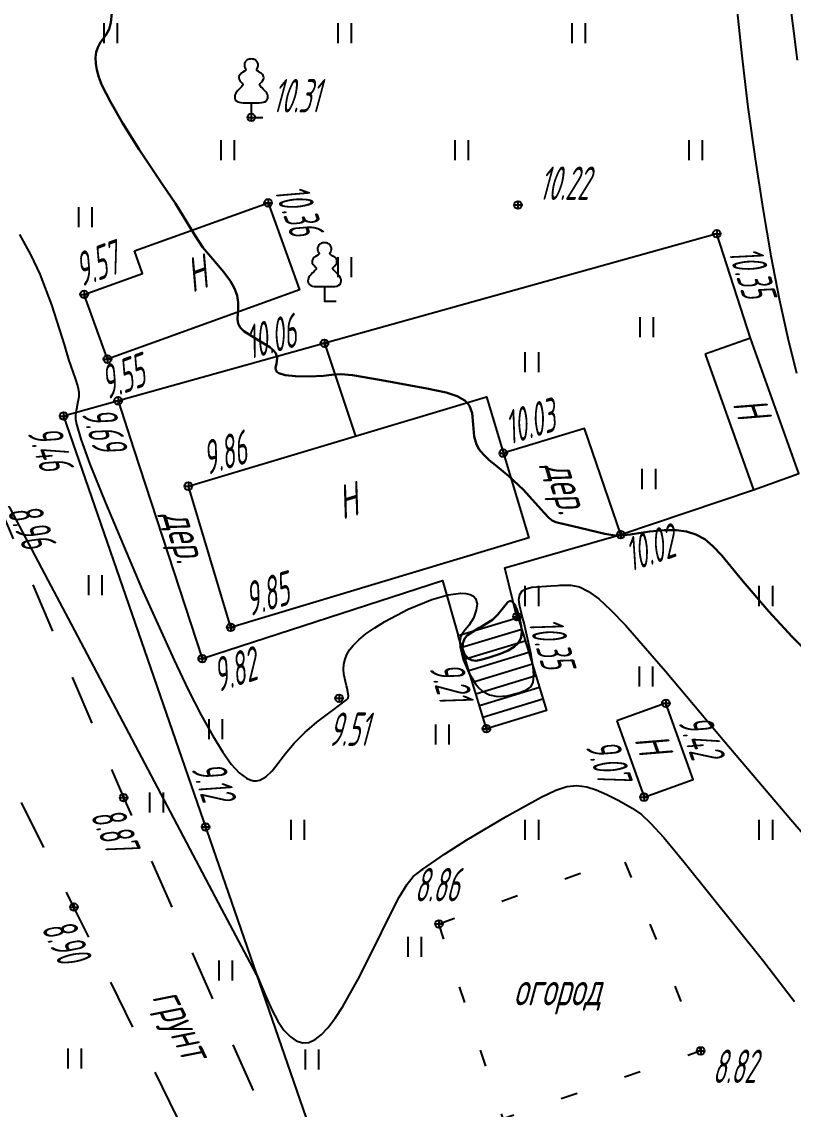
# Model space of a CAD drawing. Extents: x 1233805 to 1234355, y 654698 to 655114.
# Drawn here: x 1234141.97 to 1234165.05, y 654984.71 to 655017.25 of the extents above; entities that cross this region are included whole.
import ezdxf

# ---------------------------------------------------------------- set-up
doc = ezdxf.new("R2010")
doc.units = 0
doc.linetypes.add('ИИDash_05_15', pattern=[2, 0.5, -1.5])
doc.linetypes.add('ИИDash_15_15', pattern=[3, 1.5, -1.5])
for name, color, linetype, lineweight in [('ИИ_ГОРИЗОНТАЛИ_ОСН', 32, 'Continuous', 25), ('ИИ_ГОРИЗОНТАЛИ_УТОЛЩ', 32, 'Continuous', 30), ('ИИ_ДОРОГИ_АД', 7, 'Continuous', 25), ('ИИ_ОГРАДЫ', 7, 'Continuous', 25), ('ИИ_ОТМЕТКИ', 7, 'Continuous', 25), ('ИИ_СООРУЖЕНИЕ', 7, 'Continuous', 25), ('ИИ_СТРОЕНИЕ', 7, 'Continuous', 25), ('ИИ_УГОДЬЯ', 7, 'Continuous', 25)]:
    doc.layers.add(name, color=color, linetype=linetype, lineweight=lineweight)
doc.styles.add('VNIPISIMPLEXCUR', font='simplex.shx', dxfattribs={"width": 0.8, "oblique": 15})
doc.styles.add('ГОСТ 2.304 КУРСИВ', font='cs_gost2304.shx', dxfattribs={"oblique": 15})
doc.linetypes.add('ИИ054741_6', pattern='A,2,-0.5,[35,3dservice.shx,S=1,R=0,X=0,Y=0],-0.5,2', length=5)
doc.linetypes.add('ИИ054751', pattern='A,2.5,[1,3dservice.shx,S=0.8,R=0,X=0,Y=0],2.5', length=5)

# ---------------------------------------------------------------- blocks, each defined once
blk = doc.blocks.new('ИИ05401')
at = {"color": 0, "linetype": 'Continuous', "lineweight": 25}
for points in [[(-0.4, 1.2), (-0.4, 0)], [(0.4, 1.2), (0.4, 0)]]:
    blk.add_lwpolyline(points, dxfattribs=at)
blk = doc.blocks.new('ИИ053881')
at = {"color": 0, "linetype": 'Continuous', "lineweight": 25}
blk.add_lwpolyline([(0, 0.875), (0.129, 0.876), (0.342, 0.878), (0.479, 0.882), (0.614, 0.891), (0.726, 0.907), (0.816, 0.94), (0.906, 1), (0.956, 1.071), (0.983, 1.151), (0.991, 1.231), (0.986, 1.295), (0.963, 1.379), (0.932, 1.445), (0.884, 1.516), (0.798, 1.61), (0.719, 1.692), (0.646, 1.766), (0.575, 1.842), (0.536, 1.889), (0.511, 1.929), (0.501, 1.967), (0.504, 1.992), (0.518, 2.017), (0.545, 2.049), (0.608, 2.115), (0.679, 2.198), (0.732, 2.29), (0.745, 2.372), (0.736, 2.444), (0.709, 2.515), (0.672, 2.575), (0.633, 2.617), (0.596, 2.646), (0.548, 2.678), (0.495, 2.709), (0.408, 2.76), (0.363, 2.789), (0.336, 2.812), (0.324, 2.831), (0.321, 2.846), (0.325, 2.865), (0.335, 2.89), (0.353, 2.928), (0.372, 2.968), (0.4, 3.034), (0.413, 3.103), (0.412, 3.19), (0.398, 3.247), (0.363, 3.319), (0.32, 3.377), (0.284, 3.414), (0.246, 3.444), (0.181, 3.476), (0.125, 3.489), (0.07, 3.496), (0, 3.5), (-0.07, 3.496), (-0.125, 3.489), (-0.181, 3.476), (-0.246, 3.444), (-0.284, 3.414), (-0.32, 3.377), (-0.363, 3.319), (-0.398, 3.247), (-0.412, 3.19), (-0.413, 3.103), (-0.4, 3.034), (-0.372, 2.968), (-0.353, 2.928), (-0.335, 2.89), (-0.325, 2.865), (-0.321, 2.846), (-0.324, 2.831), (-0.336, 2.812), (-0.363, 2.789), (-0.408, 2.76), (-0.495, 2.709), (-0.548, 2.678), (-0.596, 2.646), (-0.633, 2.617), (-0.672, 2.575), (-0.709, 2.515), (-0.736, 2.444), (-0.745, 2.372), (-0.732, 2.29), (-0.679, 2.198), (-0.608, 2.115), (-0.545, 2.049), (-0.518, 2.017), (-0.504, 1.992), (-0.501, 1.967), (-0.511, 1.929), (-0.536, 1.889), (-0.575, 1.842), (-0.646, 1.766), (-0.719, 1.692), (-0.798, 1.61), (-0.884, 1.516), (-0.932, 1.445), (-0.963, 1.379), (-0.986, 1.295), (-0.991, 1.231), (-0.983, 1.151), (-0.956, 1.071), (-0.906, 1), (-0.816, 0.94), (-0.726, 0.907), (-0.614, 0.891), (-0.479, 0.882), (-0.342, 0.878), (-0.129, 0.876)], close=True, dxfattribs=at)
blk.add_lwpolyline([(0, 0.875), (0, 0), (0.7, 0)], dxfattribs=at)
blk = doc.blocks.new('PICKET')
at = {"color": 0, "linetype": 'Continuous', "lineweight": 25}
for p, q in [((-0.23, 0), (0.23, 0)), ((0, 0.23), (0, -0.23))]:
    blk.add_line(p, q, dxfattribs=at)
blk.add_circle((0, 0), 0.23, dxfattribs=at)
at = {"color": 0, "linetype": 'Continuous', "style": 'VNIPISIMPLEXCUR', "oblique": 15, "width": 0.8}
blk.add_attdef('OTMETKA', (1.25, 0.3), '', height=2, dxfattribs=at)
at = {"color": 8, "linetype": 'Continuous', "style": 'VNIPISIMPLEXCUR', "oblique": 15, "width": 0.8, "flags": 1}
blk.add_attdef('NOMER', (1.25, -2.7), '', height=2, dxfattribs=at)

msp = doc.modelspace()

# ---------------------------------------------------------------- linework, layer by layer
at = {"layer": 'ИИ_ГОРИЗОНТАЛИ_ОСН', "flags": 128}
for points, elevation in [([(1234164.902, 655018.167), (1234165.166, 655016.101)], 11), ([(1234163.319, 655018.031), (1234163.505, 655016.231), (1234163.691, 655014.692), (1234163.903, 655013.151), (1234164.133, 655011.66), (1234164.376, 655010.252), (1234164.626, 655008.959), (1234164.883, 655007.784), (1234165.143, 655006.737)], 10.5), ([(1234141.905, 655010.885), (1234142.236, 655010.27), (1234142.505, 655009.7), (1234142.861, 655008.782), (1234143.233, 655007.595), (1234143.368, 655007.147), (1234143.563, 655006.582), (1234143.651, 655006.328), (1234143.68, 655006.169), (1234143.672, 655006.028), (1234143.634, 655005.827), (1234143.579, 655005.493), (1234143.58, 655005.359), (1234143.603, 655005.21), (1234143.733, 655004.768), (1234144.01, 655004.019), (1234144.477, 655002.856), (1234145.552, 655000.307), (1234146.524, 654998.146), (1234146.951, 654997.259), (1234147.337, 654996.503), (1234147.68, 654995.882), (1234147.979, 654995.396), (1234148.237, 654995.041), (1234148.474, 654994.783), (1234148.694, 654994.618), (1234148.798, 654994.57), (1234148.899, 654994.545), (1234148.994, 654994.542), (1234149.087, 654994.559), (1234149.271, 654994.657), (1234149.458, 654994.837), (1234149.7, 654995.151), (1234149.845, 654995.346), (1234150.121, 654995.672), (1234150.44, 654995.989), (1234150.798, 654996.296), (1234151.234, 654996.625), (1234151.261, 654996.644), (1234151.681, 654996.964), (1234151.683, 654996.966), (1234151.683, 654996.967), (1234151.728, 654997.018), (1234151.744, 654997.084), (1234151.704, 654997.315), (1234151.683, 654997.382), (1234151.599, 654997.732), (1234151.59, 654997.885), (1234151.603, 654998.031), (1234151.639, 654998.177), (1234151.697, 654998.318), (1234151.777, 654998.455), (1234151.881, 654998.589), (1234152.05, 654998.76), (1234152.266, 654998.938), (1234152.527, 654999.122), (1234152.827, 654999.309), (1234153.527, 654999.674), (1234154.239, 654999.967), (1234154.719, 655000.107), (1234155.104, 655000.159), (1234155.257, 655000.15), (1234155.383, 655000.12), (1234155.479, 655000.066), (1234155.545, 654999.991), (1234155.587, 654999.841), (1234155.565, 654999.644), (1234155.478, 654999.411), (1234155.342, 654999.185), (1234155.237, 654999.06), (1234155.139, 654998.94), (1234155.09, 654998.836), (1234155.07, 654998.71), (1234155.08, 654998.553), (1234155.176, 654998.17), (1234155.342, 654997.768), (1234155.537, 654997.446), (1234155.641, 654997.322), (1234155.746, 654997.226), (1234155.957, 654997.109), (1234156.203, 654997.063), (1234156.484, 654997.084), (1234156.839, 654997.176), (1234157.072, 654997.259), (1234157.195, 654997.348), (1234157.263, 654997.484), (1234157.284, 654997.688), (1234157.263, 654997.959), (1234157.206, 654998.32), (1234156.993, 654999.259), (1234156.955, 654999.402), (1234156.867, 654999.754), (1234156.84, 654999.963), (1234156.863, 655000.116), (1234156.94, 655000.221), (1234157.056, 655000.285), (1234157.227, 655000.33), (1234157.792, 655000.378), (1234157.99, 655000.388), (1234158.06, 655000.393), (1234158.391, 655000.398), (1234158.651, 655000.343), (1234158.925, 655000.21), (1234159.228, 654999.987), (1234159.584, 654999.659), (1234160.025, 654999.2), (1234161.229, 654997.818), (1234162.486, 654996.324), (1234163, 654995.712), (1234164.972, 654993.38), (1234166.331, 654991.809)], 9.5), ([(1234141.314, 655003.248), (1234142.748, 655000.544), (1234143.442, 654999.229), (1234147.946, 654990.702), (1234148.7, 654989.274), (1234148.978, 654988.748), (1234149.018, 654988.672)], 9), ([(1234148.997, 654988.734), (1234149.253, 654988.135), (1234149.453, 654987.688), (1234149.632, 654987.352), (1234149.812, 654987.084), (1234149.994, 654986.886), (1234150.18, 654986.756), (1234150.367, 654986.697), (1234150.557, 654986.711), (1234150.748, 654986.796), (1234150.93, 654986.94), (1234151.129, 654987.153), (1234151.343, 654987.436), (1234151.575, 654987.788), (1234152.082, 654988.691), (1234152.733, 654990.006), (1234152.958, 654990.47), (1234153.262, 654991.063), (1234153.493, 654991.446), (1234153.681, 654991.676), (1234153.914, 654991.861), (1234153.918, 654991.864), (1234153.967, 654991.898), (1234154.619, 654992.344), (1234155.283, 654992.771), (1234156.475, 654993.485), (1234157.501, 654994.05), (1234157.946, 654994.26), (1234158.276, 654994.368), (1234158.57, 654994.398), (1234158.873, 654994.356), (1234159.148, 654994.269), (1234159.469, 654994.133), (1234159.832, 654993.948), (1234160.228, 654993.721), (1234160.511, 654993.529), (1234160.781, 654993.277), (1234161.171, 654992.842), (1234161.787, 654992.104), (1234164.122, 654989.188), (1234165.087, 654987.938)], 9)]:
    msp.add_lwpolyline(points, dxfattribs=dict(at, elevation=elevation))
at = {"layer": 'ИИ_ГОРИЗОНТАЛИ_УТОЛЩ', "elevation": 10, "flags": 128}
msp.add_lwpolyline([(1234144.664, 655017.507), (1234144.636, 655017.229), (1234144.58, 655017.027), (1234144.482, 655016.852), (1234144.423, 655016.776), (1234144.311, 655016.622), (1234144.24, 655016.487), (1234144.194, 655016.342), (1234144.175, 655016.183), (1234144.182, 655016.005), (1234144.217, 655015.809), (1234144.279, 655015.594), (1234144.369, 655015.36), (1234144.619, 655014.852), (1234144.991, 655014.208), (1234145.483, 655013.431), (1234146.183, 655012.381), (1234146.565, 655011.811), (1234147.149, 655010.868), (1234147.387, 655010.497), (1234147.681, 655010.152), (1234148.014, 655009.763), (1234148.217, 655009.486), (1234148.333, 655009.274), (1234148.409, 655009.063), (1234148.446, 655008.851), (1234148.446, 655008.63), (1234148.436, 655008.53), (1234148.425, 655008.35), (1234148.445, 655008.222), (1234148.506, 655008.106), (1234148.61, 655007.998), (1234149.006, 655007.746), (1234149.387, 655007.511), (1234149.497, 655007.419), (1234149.566, 655007.334), (1234149.608, 655007.197), (1234149.584, 655007.014), (1234149.564, 655006.907), (1234149.568, 655006.837), (1234149.598, 655006.78), (1234149.656, 655006.737), (1234149.847, 655006.68), (1234150.154, 655006.645), (1234150.567, 655006.636), (1234150.99, 655006.655), (1234151.236, 655006.684), (1234151.509, 655006.706), (1234151.864, 655006.674), (1234152.734, 655006.532), (1234154.087, 655006.278), (1234154.661, 655006.156), (1234154.998, 655006.051), (1234155.227, 655005.922), (1234155.307, 655005.845), (1234155.367, 655005.756), (1234155.437, 655005.542), (1234155.472, 655005.197), (1234155.506, 655004.843), (1234155.573, 655004.604), (1234155.656, 655004.452), (1234155.779, 655004.301), (1234155.944, 655004.145), (1234156.204, 655003.936), (1234156.543, 655003.659), (1234156.973, 655003.245), (1234157.503, 655002.659), (1234157.593, 655002.556), (1234157.732, 655002.406), (1234157.83, 655002.33), (1234157.94, 655002.283), (1234158.145, 655002.229), (1234158.152, 655002.228), (1234158.456, 655002.155), (1234159.415, 655001.927), (1234159.772, 655001.867), (1234160.174, 655001.915), (1234160.223, 655001.923), (1234160.754, 655002.004), (1234161.18, 655002.043), (1234161.548, 655002.044), (1234161.853, 655002.005), (1234162.135, 655001.914), (1234162.399, 655001.767), (1234162.643, 655001.565), (1234162.906, 655001.278), (1234163.362, 655000.734), (1234163.55, 655000.509), (1234164.32, 654999.607), (1234165.009, 654998.853), (1234165.633, 654998.217)], dxfattribs=at)
msp.add_lwpolyline([(1234155.22, 654998.804), (1234155.158, 654998.661), (1234155.156, 654998.497), (1234155.217, 654998.328), (1234155.326, 654998.198), (1234155.427, 654998.146), (1234155.55, 654998.134), (1234155.705, 654998.159), (1234155.952, 654998.232), (1234156.281, 654998.342), (1234156.517, 654998.443), (1234156.697, 654998.55), (1234156.82, 654998.663), (1234156.896, 654998.801), (1234156.926, 654998.969), (1234156.911, 654999.169), (1234156.848, 654999.433), (1234156.774, 654999.671), (1234156.706, 654999.824), (1234156.639, 654999.909), (1234156.571, 654999.925), (1234156.496, 654999.872), (1234156.378, 654999.727), (1234156.205, 654999.513), (1234156.047, 654999.362), (1234155.745, 654999.166), (1234155.654, 654999.115), (1234155.44, 654998.992), (1234155.307, 654998.896), (1234155.22, 654998.804)], close=True, dxfattribs=at)
at = {"layer": 'ИИ_ДОРОГИ_АД', "linetype": 'ИИDash_15_15', "flags": 128}
msp.add_lwpolyline([(1234149.635, 654921.668), (1234149.754, 654921.13), (1234150.146, 654920.593), (1234150.836, 654920.465), (1234152.087, 654920.881), (1234162.484, 654929.793), (1234163.045, 654929.995), (1234164.574, 654930.213), (1234165.078, 654930.55), (1234165.161, 654931.222), (1234163.581, 654935.835), (1234162.355, 654938.848), (1234158.875, 654947.212), (1234157.496, 654949.672), (1234154.325, 654953.284), (1234152.827, 654955.53), (1234151.49, 654958.433), (1234150.956, 654960.16), (1234150.603, 654963.557), (1234151, 654969.058), (1234150.845, 654972.94), (1234149.764, 654976.479), (1234148.018, 654981.63), (1234143.529, 654990.763), (1234140.432, 654996.939), (1234138.794, 655001.505), (1234135.373, 655010.163), (1234132.771, 655016.611), (1234131.197, 655022.879), (1234130.954, 655026.242), (1234128.805, 655037.406), (1234128.25, 655044.519), (1234127.548, 655055.305), (1234126.662, 655059.355), (1234126.839, 655067.454), (1234126.984, 655069.624), (1234127.974, 655071.322), (1234129.601, 655072.489), (1234132.183, 655074.257), (1234133.846, 655076.485), (1234134.667, 655078.409), (1234137.588, 655077.858), (1234137.66, 655077.059), (1234137.66, 655075.087), (1234136.817, 655071.851), (1234134.933, 655071.962), (1234132.803, 655071.112), (1234130.675, 655069.539), (1234130.01, 655067.921), (1234129.564, 655065.209), (1234129.497, 655062.129), (1234130.429, 655055.517), (1234131.007, 655052.119), (1234131.295, 655049.748), (1234131.203, 655046.987), (1234131.045, 655041.89), (1234131.686, 655035.66), (1234132.101, 655033.679), (1234133.917, 655031.528), (1234135.844, 655030.833), (1234137.144, 655030.855), (1234138.699, 655031.051), (1234139.057, 655028.25), (1234137.018, 655027.399), (1234135.269, 655026.054), (1234134.571, 655024.637), (1234134.481, 655023.27), (1234134.502, 655020.729), (1234136.715, 655013.043), (1234141.134, 655003.131), (1234145.015, 654994.038), (1234147.997, 654987.279), (1234150.196, 654982.328), (1234151.227, 654982.278)], dxfattribs=at)
at = {"layer": 'ИИ_ДОРОГИ_АД'}
for points in [[(1234151.024, 655007.634), (1234151.95, 655004.857)], [(1234144.853, 655005.911), (1234145.319, 655004.449), (1234147.366, 654998.196), (1234154.555, 655000.531), (1234155.028, 654998.889)], [(1234156.782, 654999.451), (1234156.422, 655000.913), (1234159.887, 655001.906), (1234158.805, 655005.083), (1234156.372, 655004.345)]]:
    msp.add_lwpolyline(points, dxfattribs=at)
at = {"layer": 'ИИ_ОГРАДЫ', "linetype": 'ИИ054741_6'}
msp.add_lwpolyline([(1234163.765, 655007.785), (1234162.759, 655010.91), (1234143.221, 655005.455), (1234165.738, 654940.271), (1234169.342, 654941.729)], dxfattribs=at)
at = {"layer": 'ИИ_ОГРАДЫ', "linetype": 'ИИ054751', "flags": 128}
msp.add_lwpolyline([(1234159.887, 655001.906), (1234163.862, 655003.249)], dxfattribs=at)
at = {"layer": 'ИИ_СООРУЖЕНИЕ'}
msp.add_lwpolyline([(1234155.028, 654998.889), (1234156.821, 654999.43), (1234157.663, 654996.642), (1234155.87, 654996.101)], close=True, dxfattribs=at)
for points in [[(1234155.133, 654998.54), (1234156.926, 654999.082)], [(1234155.238, 654998.192), (1234157.032, 654998.733)], [(1234155.343, 654997.843), (1234157.137, 654998.385)], [(1234155.449, 654997.495), (1234157.242, 654998.036)], [(1234155.554, 654997.146), (1234157.347, 654997.688)], [(1234155.659, 654996.798), (1234157.453, 654997.339)], [(1234155.764, 654996.449), (1234157.558, 654996.991)]]:
    msp.add_lwpolyline(points, dxfattribs=at)
at = {"layer": 'ИИ_СТРОЕНИЕ'}
for points in [[(1234145.343, 655010.394), (1234149.337, 655011.834), (1234150.277, 655009.227), (1234146.283, 655007.787), (1234144.534, 655007.157), (1234143.836, 655009.093), (1234145.585, 655009.724)], [(1234162.414, 655007.303), (1234163.862, 655003.249), (1234165.213, 655003.731), (1234163.765, 655007.785)], [(1234146.952, 655003.357), (1234155.866, 655006.033), (1234157.134, 655001.807), (1234148.221, 654999.132)], [(1234159.766, 654996.337), (1234160.582, 654994.052), (1234162.052, 654994.577), (1234161.236, 654996.862)]]:
    msp.add_lwpolyline(points, close=True, dxfattribs=at)
at = {"layer": 'ИИ_УГОДЬЯ', "linetype": 'ИИDash_05_15', "flags": 128}
msp.add_lwpolyline([(1234154.446, 654990.259), (1234159.959, 654992.242), (1234162.278, 654986.461), (1234156.371, 654984.424)], close=True, dxfattribs=at)

# ---------------------------------------------------------------- block references
at = {"layer": 'ИИ_ОТМЕТКИ'}
ref = msp.add_blockref('PICKET', (1234148.834, 655014.389, 10.314), dxfattribs=dict(at, xscale=0.5, yscale=0.5, zscale=0.5))
ref.add_attrib('OTMETKA', '10.31', (1234149.459, 655014.539, 10.314), dxfattribs={"layer": '0', "color": 0, "linetype": 'Continuous', "height": 1, "style": 'ГОСТ 2.304 КУРСИВ', "oblique": 15, "width": 0.65})
ref = msp.add_blockref('PICKET', (1234156.81, 655011.771, 10.222), dxfattribs=dict(at, xscale=0.5, yscale=0.5, zscale=0.5))
ref.add_attrib('OTMETKA', '10.22', (1234157.435, 655011.921, 10.222), dxfattribs={"layer": '0', "color": 0, "linetype": 'Continuous', "height": 1, "style": 'ГОСТ 2.304 КУРСИВ', "oblique": 15, "width": 0.65})
ref = msp.add_blockref('PICKET', (1234149.337, 655011.834, 10.356), dxfattribs=dict(at, xscale=0.5, yscale=0.5, zscale=0.5))
ref.add_attrib('OTMETKA', '10.36', (1234149.515, 655012.199, 10.356), dxfattribs={"layer": '0', "color": 0, "linetype": 'Continuous', "height": 1, "rotation": 289.8263, "style": 'ГОСТ 2.304 КУРСИВ', "oblique": 15, "width": 0.65})
ref = msp.add_blockref('PICKET', (1234162.759, 655010.91, 10.352), dxfattribs=dict(at, xscale=0.5, yscale=0.5, zscale=0.5))
ref.add_attrib('OTMETKA', '10.35', (1234163.094, 655010.361, 10.352), dxfattribs={"layer": '0', "color": 0, "linetype": 'Continuous', "height": 1, "rotation": 287.8413, "style": 'ГОСТ 2.304 КУРСИВ', "oblique": 15, "width": 0.65})
ref = msp.add_blockref('PICKET', (1234143.836, 655009.093, 9.572), dxfattribs=dict(at, xscale=0.5, yscale=0.5, zscale=0.5))
ref.add_attrib('OTMETKA', '9.57', (1234143.738, 655009.311, 9.572), dxfattribs={"layer": '0', "color": 0, "linetype": 'Continuous', "height": 1, "rotation": 19.8263, "style": 'ГОСТ 2.304 КУРСИВ', "oblique": 15, "width": 0.65})
ref = msp.add_blockref('PICKET', (1234151.024, 655007.634, 10.06), dxfattribs=dict(at, xscale=0.5, yscale=0.5, zscale=0.5))
ref.add_attrib('OTMETKA', '10.06', (1234148.786, 655007.142, 10.06), dxfattribs={"layer": '0', "color": 0, "linetype": 'Continuous', "height": 1, "rotation": 15.5992, "style": 'ГОСТ 2.304 КУРСИВ', "oblique": 15, "width": 0.65})
ref = msp.add_blockref('PICKET', (1234144.534, 655007.157, 9.552), dxfattribs=dict(at, xscale=0.5, yscale=0.5, zscale=0.5))
ref.add_attrib('OTMETKA', '9.55', (1234144.508, 655005.936, 9.552), dxfattribs={"layer": '0', "color": 0, "linetype": 'Continuous', "height": 1, "rotation": 19.8263, "style": 'ГОСТ 2.304 КУРСИВ', "oblique": 15, "width": 0.65})
ref = msp.add_blockref('PICKET', (1234144.853, 655005.911, 9.693), dxfattribs=dict(at, xscale=0.5, yscale=0.5, zscale=0.5))
ref.add_attrib('OTMETKA', '9.69', (1234143.75, 655005.563, 9.693), dxfattribs={"layer": '0', "color": 0, "linetype": 'Continuous', "height": 1, "rotation": 287.6784, "style": 'ГОСТ 2.304 КУРСИВ', "oblique": 15, "width": 0.65})
ref = msp.add_blockref('PICKET', (1234156.372, 655004.345, 10.033), dxfattribs=dict(at, xscale=0.5, yscale=0.5, zscale=0.5))
ref.add_attrib('OTMETKA', '10.03', (1234156.555, 655004.588, 10.033), dxfattribs={"layer": '0', "color": 0, "linetype": 'Continuous', "height": 1, "rotation": 16.8763, "style": 'ГОСТ 2.304 КУРСИВ', "oblique": 15, "width": 0.65})
ref = msp.add_blockref('PICKET', (1234143.221, 655005.455, 9.461), dxfattribs=dict(at, xscale=0.5, yscale=0.5, zscale=0.5))
ref.add_attrib('OTMETKA', '9.46', (1234142.12, 655004.99, 9.461), dxfattribs={"layer": '0', "color": 0, "linetype": 'Continuous', "height": 1, "rotation": 289.0567, "style": 'ГОСТ 2.304 КУРСИВ', "oblique": 15, "width": 0.65})
ref = msp.add_blockref('PICKET', (1234146.952, 655003.357, 9.856), dxfattribs=dict(at, xscale=0.5, yscale=0.5, zscale=0.5))
ref.add_attrib('OTMETKA', '9.86', (1234147.508, 655003.68, 9.856), dxfattribs={"layer": '0', "color": 0, "linetype": 'Continuous', "height": 1, "rotation": 16.7099, "style": 'ГОСТ 2.304 КУРСИВ', "oblique": 15, "width": 0.65})
ref = msp.add_blockref('PICKET', (1234141.134, 655003.131, 8.964), dxfattribs=dict(at, xscale=0.5, yscale=0.5, zscale=0.5))
ref.add_attrib('OTMETKA', '8.96', (1234141.517, 655002.615, 8.964), dxfattribs={"layer": '0', "color": 0, "linetype": 'Continuous', "height": 1, "rotation": 293.1125, "style": 'ГОСТ 2.304 КУРСИВ', "oblique": 15, "width": 0.65})
ref = msp.add_blockref('PICKET', (1234159.887, 655001.906, 10.016), dxfattribs=dict(at, xscale=0.5, yscale=0.5, zscale=0.5))
ref.add_attrib('OTMETKA', '10.02', (1234160.175, 655000.787, 10.016), dxfattribs={"layer": '0', "color": 0, "linetype": 'Continuous', "height": 1, "rotation": 18.6703, "style": 'ГОСТ 2.304 КУРСИВ', "oblique": 15, "width": 0.65})
ref = msp.add_blockref('PICKET', (1234148.221, 654999.132, 9.85), dxfattribs=dict(at, xscale=0.5, yscale=0.5, zscale=0.5))
ref.add_attrib('OTMETKA', '9.85', (1234148.776, 654999.455, 9.85), dxfattribs={"layer": '0', "color": 0, "linetype": 'Continuous', "height": 1, "rotation": 16.7099, "style": 'ГОСТ 2.304 КУРСИВ', "oblique": 15, "width": 0.65})
ref = msp.add_blockref('PICKET', (1234156.782, 654999.451, 10.35), dxfattribs=dict(at, xscale=0.5, yscale=0.5, zscale=0.5))
ref.add_attrib('OTMETKA', '10.35', (1234157.112, 654999.283, 10.35), dxfattribs={"layer": '0', "color": 0, "linetype": 'Continuous', "height": 1, "rotation": 286.8019, "style": 'ГОСТ 2.304 КУРСИВ', "oblique": 15, "width": 0.65})
ref = msp.add_blockref('PICKET', (1234147.366, 654998.196, 9.821), dxfattribs=dict(at, xscale=0.5, yscale=0.5, zscale=0.5))
ref.add_attrib('OTMETKA', '9.82', (1234147.84, 654997.183, 9.821), dxfattribs={"layer": '0', "color": 0, "linetype": 'Continuous', "height": 1, "rotation": 17.9894, "style": 'ГОСТ 2.304 КУРСИВ', "oblique": 15, "width": 0.65})
ref = msp.add_blockref('PICKET', (1234155.87, 654996.101, 9.21), dxfattribs=dict(at, xscale=0.5, yscale=0.5, zscale=0.5))
ref.add_attrib('OTMETKA', '9.21', (1234154.147, 654997.947, 9.21), dxfattribs={"layer": '0', "color": 0, "linetype": 'Continuous', "height": 1, "rotation": 286.8019, "style": 'ГОСТ 2.304 КУРСИВ', "oblique": 15, "width": 0.65})
ref = msp.add_blockref('PICKET', (1234151.462, 654997.011, 9.514), dxfattribs=dict(at, xscale=0.5, yscale=0.5, zscale=0.5))
ref.add_attrib('OTMETKA', '9.51', (1234151.137, 654995.586, 9.514), dxfattribs={"layer": '0', "color": 0, "linetype": 'Continuous', "height": 1, "style": 'ГОСТ 2.304 КУРСИВ', "oblique": 15, "width": 0.65})
ref = msp.add_blockref('PICKET', (1234161.236, 654996.862, 9.417), dxfattribs=dict(at, xscale=0.5, yscale=0.5, zscale=0.5))
ref.add_attrib('OTMETKA', '9.42', (1234161.588, 654996.324, 9.417), dxfattribs={"layer": '0', "color": 0, "linetype": 'Continuous', "height": 1, "rotation": 289.6509, "style": 'ГОСТ 2.304 КУРСИВ', "oblique": 15, "width": 0.65})
ref = msp.add_blockref('PICKET', (1234160.582, 654994.052, 9.072), dxfattribs=dict(at, xscale=0.5, yscale=0.5, zscale=0.5))
ref.add_attrib('OTMETKA', '9.07', (1234158.817, 654995.601, 9.072), dxfattribs={"layer": '0', "color": 0, "linetype": 'Continuous', "height": 1, "rotation": 289.6509, "style": 'ГОСТ 2.304 КУРСИВ', "oblique": 15, "width": 0.65})
ref = msp.add_blockref('PICKET', (1234147.468, 654993.161, 9.123), dxfattribs=dict(at, xscale=0.5, yscale=0.5, zscale=0.5))
ref.add_attrib('OTMETKA', '9.12', (1234147.022, 654994.94, 9.123), dxfattribs={"layer": '0', "color": 0, "linetype": 'Continuous', "height": 1, "rotation": 289.0567, "style": 'ГОСТ 2.304 КУРСИВ', "oblique": 15, "width": 0.65})
ref = msp.add_blockref('PICKET', (1234145.015, 654994.038, 8.868), dxfattribs=dict(at, xscale=0.5, yscale=0.5, zscale=0.5))
ref.add_attrib('OTMETKA', '8.87', (1234144.009, 654993.51, 8.868), dxfattribs={"layer": '0', "color": 0, "linetype": 'Continuous', "height": 1, "rotation": 293.8108, "style": 'ГОСТ 2.304 КУРСИВ', "oblique": 15, "width": 0.65})
ref = msp.add_blockref('PICKET', (1234154.446, 654990.259, 8.855), dxfattribs=dict(at, xscale=0.5, yscale=0.5, zscale=0.5))
ref.add_attrib('OTMETKA', '8.86', (1234153.709, 654990.934, 8.855), dxfattribs={"layer": '0', "color": 0, "linetype": 'Continuous', "height": 1, "style": 'ГОСТ 2.304 КУРСИВ', "oblique": 15, "width": 0.65})
ref = msp.add_blockref('PICKET', (1234143.529, 654990.763, 8.898), dxfattribs=dict(at, xscale=0.5, yscale=0.5, zscale=0.5))
ref.add_attrib('OTMETKA', '8.90', (1234142.537, 654990.141, 8.898), dxfattribs={"layer": '0', "color": 0, "linetype": 'Continuous', "height": 1, "rotation": 296.176, "style": 'ГОСТ 2.304 КУРСИВ', "oblique": 15, "width": 0.65})
ref = msp.add_blockref('PICKET', (1234162.278, 654986.461, 8.823), dxfattribs=dict(at, xscale=0.5, yscale=0.5, zscale=0.5))
ref.add_attrib('OTMETKA', '8.82', (1234162.623, 654985.499, 8.823), dxfattribs={"layer": '0', "color": 0, "linetype": 'Continuous', "height": 1, "style": 'ГОСТ 2.304 КУРСИВ', "oblique": 15, "width": 0.65})
at = {"layer": 'ИИ_УГОДЬЯ', "xscale": 0.5, "yscale": 0.5, "zscale": 0.5}
for name, p in [('ИИ05401', (1234144.626, 655016.61)), ('ИИ05401', (1234151.626, 655016.61)), ('ИИ05401', (1234158.626, 655016.61)), ('ИИ053881', (1234148.834, 655014.389, -11.67)), ('ИИ05401', (1234148.126, 655013.11)), ('ИИ05401', (1234155.126, 655013.11)), ('ИИ05401', (1234162.126, 655013.11)), ('ИИ05401', (1234143.867, 655011.104)), ('ИИ053881', (1234151.026, 655008.889, -11.67)), ('ИИ05401', (1234151.626, 655009.61)), ('ИИ05401', (1234160.654, 655007.818)), ('ИИ05401', (1234157.221, 655006.771)), ('ИИ05401', (1234160.721, 655003.271)), ('ИИ05401', (1234144.162, 655000.094)), ('ИИ05401', (1234157.221, 654999.771)), ('ИИ05401', (1234164.221, 654999.771)), ('ИИ05401', (1234160.635, 654997.365)), ('ИИ05401', (1234147.76, 654995.787)), ('ИИ05401', (1234154.541, 654995.627)), ('ИИ05401', (1234145.994, 654993.59)), ('ИИ05401', (1234150.221, 654992.771)), ('ИИ05401', (1234157.221, 654992.771)), ('ИИ05401', (1234164.221, 654992.771)), ('ИИ05401', (1234153.721, 654989.271)), ('ИИ05401', (1234148.063, 654988.567)), ('ИИ05401', (1234143.546, 654985.932)), ('ИИ05401', (1234150.644, 654985.906))]:
    msp.add_blockref(name, p, dxfattribs=at)

# ---------------------------------------------------------------- texts
at = {"layer": 'ИИ_ДОРОГИ_АД', "style": 'ГОСТ 2.304 КУРСИВ', "oblique": 15, "width": 0.8}
for s, rotation, p in [('дер.', 286.7099, (1234157.597, 655003.965)), ('дер.', 286.7099, (1234146.177, 655002.501)), ('грунт', 296.176, (1234145.853, 654988.059))]:
    msp.add_text(s, height=1, rotation=rotation, dxfattribs=at).set_placement(p)
at = {"layer": 'ИИ_СТРОЕНИЕ', "style": 'ГОСТ 2.304 КУРСИВ', "oblique": 15, "width": 0.8}
for rotation, p in [(19.8263, (1234147.068, 655009.139)), (289.6509, (1234163.223, 655005.823)), (16.7099, (1234151.561, 655002.35)), (289.6509, (1234160.278, 654995.775))]:
    msp.add_text('Н', height=1, rotation=rotation, dxfattribs=at).set_placement(p)
at = {"layer": 'ИИ_УГОДЬЯ', "style": 'ГОСТ 2.304 КУРСИВ', "oblique": 15, "width": 0.8}
msp.add_text('огород', height=1, dxfattribs=at).set_placement((1234156.677, 654987.819))

doc.saveas('drawing.dxf')
